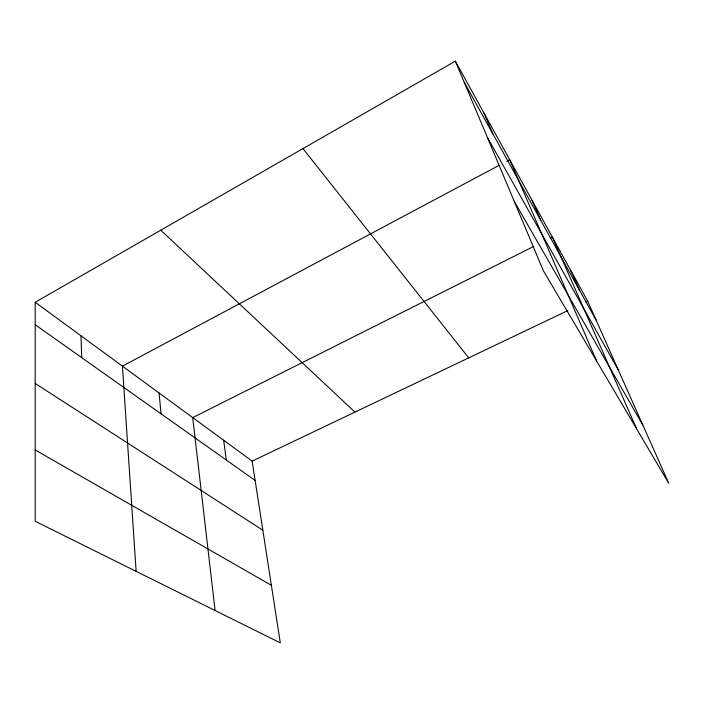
<?xml version="1.0" encoding="UTF-8"?>
<svg xmlns="http://www.w3.org/2000/svg" width="704" height="704" viewBox="0 0 704 704"><rect width="100%" height="100%" fill="white"/><g stroke="black" fill="none" stroke-linecap="round" stroke-linejoin="round"><path stroke-width="1.06" d="M35.2 302.271L35.2 521.277L280.298 642.866L252.146 461.12L35.2 302.271L455.347 61.134L587.655 301.145L668.8 483.358L543.4 270.811L455.347 61.134M499.18 165.308L122.426 366.142L136.136 571.349M506.818 161.234L509.687 159.711L596.526 360.853M533.799 246.4L192.711 417.604L215.107 610.526M550.387 238.066L552.341 237.09L636.618 428.815M252.146 461.12L567.838 310.596M585.675 302.095L587.655 301.145M35.2 449.979L271.383 585.306M35.2 383.46L262.847 530.218M35.2 324.711L255.138 480.436M160.767 230.208L354.948 412.104M302.958 148.597L468.723 357.861M514.193 201.274L642.831 425.049M487.423 137.509L618.218 369.776M464.147 82.095L596.165 320.25M570.794 270.556L579.418 290.039M532.074 200.306L540.874 220.502M484.053 113.212L492.914 133.989M223.626 440.238L226.327 460.038M159.104 392.999L161.04 413.811M80.969 335.782L81.752 357.667"/></g></svg>
